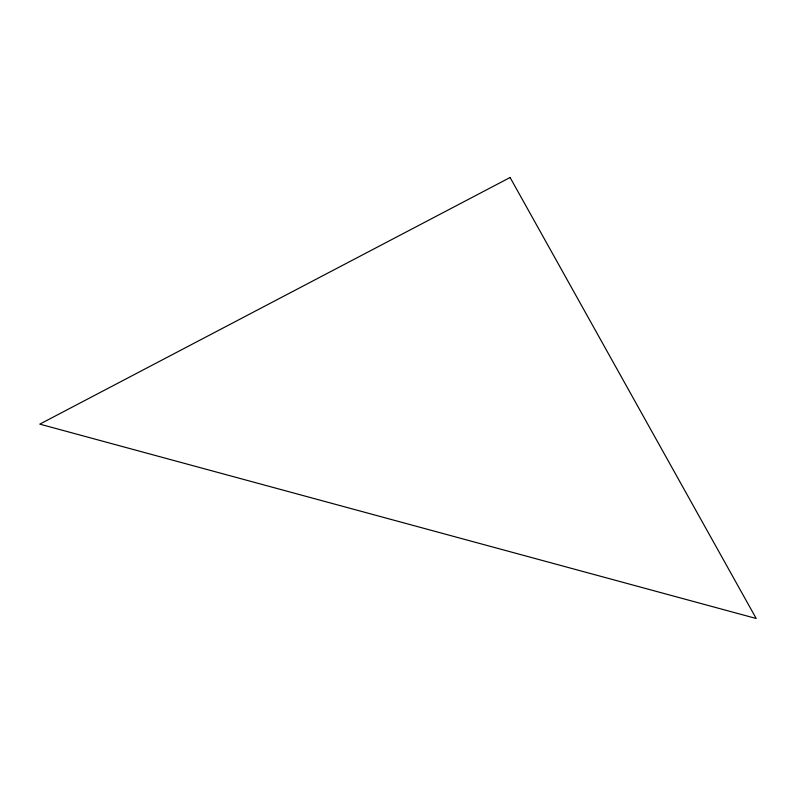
<?xml version="1.0" encoding="UTF-8"?>
<svg xmlns="http://www.w3.org/2000/svg" width="796" height="796" viewBox="0 0 796 796"><rect width="100%" height="100%" fill="white"/><g stroke="black" fill="none" stroke-linecap="round" stroke-linejoin="round"><path stroke-width="1.19" d="M510.097 177.508L39.8 424.129L756.2 618.492L510.097 177.508"/></g></svg>
